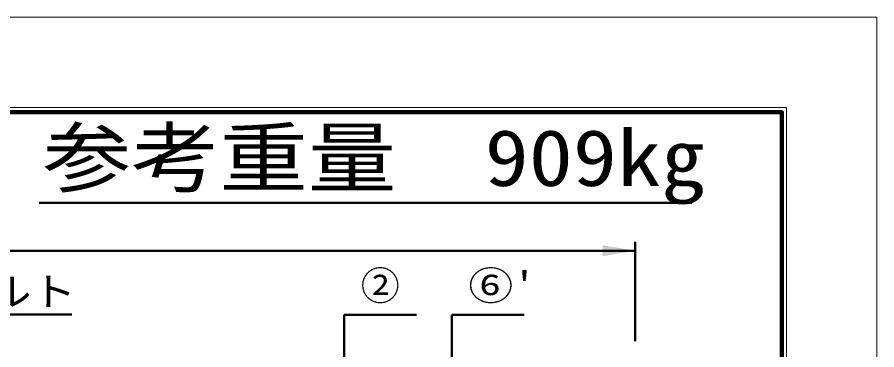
# Model space of a CAD drawing. Units: millimetres, scale not verified. Extents: x -2102 to 2102, y -1485 to 1485.
# Drawn here: x 1152 to 2102, y 1117 to 1485 of the extents above; entities that cross this region are included whole.
import ezdxf
from ezdxf.enums import TextEntityAlignment as Align

# ---------------------------------------------------------------- set-up
doc = ezdxf.new("R2010")
doc.units = ezdxf.units.MM
doc.header["$LTSCALE"] = 5
doc.layers.add('0-0_V-nasSTD', color=7, linetype='Continuous', lineweight=35)
doc.layers.add('0-1_0', color=7, linetype='Continuous', lineweight=50)
doc.styles.add('ＭＳ ゴシック', font='')
doc.styles.get('ＭＳ ゴシック').set_extended_font_data('MS Gothic')

msp = doc.modelspace()

# ---------------------------------------------------------------- linework, layer by layer
at = {"layer": '0-0_V-nasSTD', "lineweight": 50}
for p, q in [((1513.276, 1155.857), (1513.276, 774.857)), ((1632.276, 1155.857), (1632.276, 620.857))]:
    msp.add_line(p, q, dxfattribs=at)
at = {"layer": '0-0_V-nasSTD', "lineweight": 18}
for points in [[(-2102.5, -1485), (-2102.5, 1485), (2102.5, 1485), (2102.5, -1485)], [(-2002.5, -1385), (-2002.5, 1385), (2002.5, 1385), (2002.5, -1385)]]:
    msp.add_lwpolyline(points, close=True, dxfattribs=at)
at = {"layer": '0-0_V-nasSTD', "lineweight": 100}
msp.add_lwpolyline([(1997.5, -1380), (1997.5, 1380), (-1997.5, 1380)], dxfattribs=at)
at = {"layer": '0-0_V-nasSTD'}
msp.add_solid([(1799.276, 1220.857), (1799.276, 1232.857), (1835.276, 1226.857)], dxfattribs=at)
at = {"layer": '0-1_0'}
for p, q in [((1176.036, 1279.753), (1898.036, 1279.753)), ((1835.276, 1126.857), (1835.276, 1236.857)), ((-164.724, 1226.857), (1835.276, 1226.857)), ((912.029, 1156.395), (1212.029, 1156.395)), ((1513.276, 1155.857), (1593.276, 1155.857)), ((1632.276, 1155.857), (1712.276, 1155.857))]:
    msp.add_line(p, q, dxfattribs=at)

# ---------------------------------------------------------------- texts
at = {"layer": '0-0_V-nasSTD', "style": 'ＭＳ ゴシック', "width": 1.15}
for s, height, p in [('参考重量\u3000909kg', 62.32, (1180.036, 1279.753)), ("⑥'", 31.67, (1650.676, 1162.857)), ('2-M16ボルト', 31.67, (944.189, 1156.395))]:
    msp.add_text(s, height=height, dxfattribs=at).set_placement(p, align=Align.BOTTOM_LEFT)
at = {"layer": '0-0_V-nasSTD', "style": 'ＭＳ ゴシック'}
msp.add_text('②', height=31.67, dxfattribs=at).set_placement((1531.676, 1162.857), align=Align.BOTTOM_LEFT)

doc.saveas('drawing.dxf')
